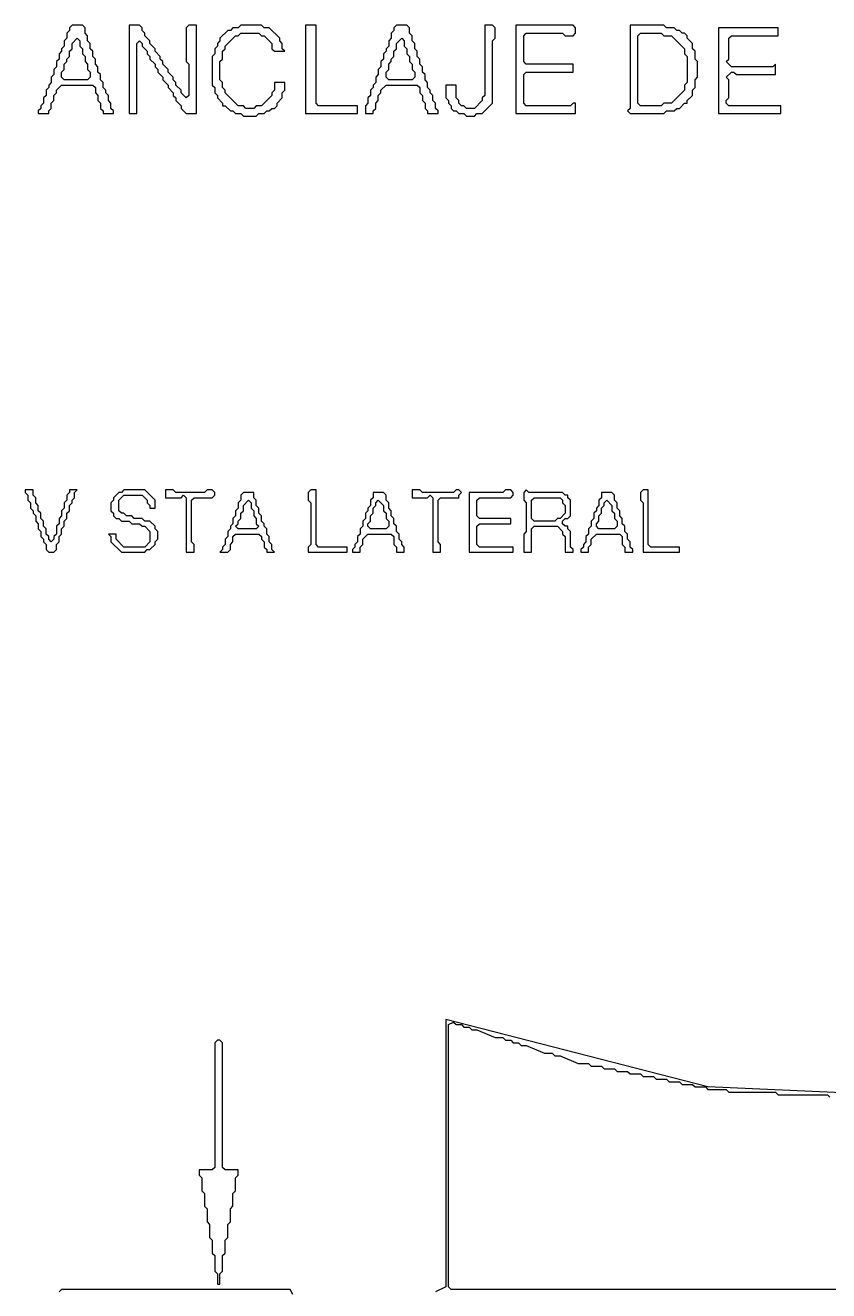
# Model space of a CAD drawing. Extents: x 17 to 323, y -435 to -5.
# Drawn here: x 221.7 to 252.65, y -333.85 to -285.1 of the extents above; entities that cross this region are included whole.
import ezdxf

# ---------------------------------------------------------------- set-up
doc = ezdxf.new("R2010")
doc.units = 0

msp = doc.modelspace()

# ---------------------------------------------------------------- linework, layer by layer
at = {"layer": 'CONTOURS'}
for p, q in [((223.5, -285.1), (223.4, -285.2)), ((223.9, -285.1), (223.5, -285.1)), ((224, -285.2), (223.9, -285.1)), ((225.7, -285.1), (225.7, -288.5)), ((226.1, -285.1), (225.7, -285.1)), ((226.2, -285.2), (226.1, -285.1)), ((228, -285.1), (227.9, -285.2)), ((228.3, -285.1), (228, -285.1)), ((228.3, -288.5), (228.3, -285.1)), ((230, -285.1), (229.9, -285.2)), ((230.8, -285.1), (230, -285.1)), ((230.9, -285.2), (230.8, -285.1)), ((232.5, -285.1), (232.5, -288.5)), ((232.9, -285.1), (232.5, -285.1)), ((232.9, -288.1), (232.9, -285.1)), ((236, -285.1), (235.9, -285.2)), ((236.4, -285.1), (236, -285.1)), ((236.5, -285.2), (236.4, -285.1)), ((239.7, -285.1), (239.4, -285.1)), ((239.4, -285.1), (239.4, -287.8)), ((239.8, -285.2), (239.7, -285.1)), ((240.6, -285.1), (240.6, -288.5)), ((242.8, -285.1), (240.6, -285.1)), ((242.9, -285.2), (242.8, -285.1)), ((245, -285.1), (245, -288.3)), ((246.3, -285.1), (245, -285.1)), ((246.4, -285.2), (246.3, -285.1)), ((223.3, -285.6), (223.2, -285.7)), ((223.4, -285.3), (223.3, -285.4)), ((223.3, -285.4), (223.3, -285.6)), ((223.4, -285.2), (223.4, -285.3)), ((223.5, -285.8), (223.7, -285.6)), ((223.7, -285.6), (223.8, -285.7)), ((224, -285.4), (224, -285.2)), ((224.1, -285.5), (224, -285.4)), ((224.1, -285.7), (224.1, -285.5)), ((226.2, -285.3), (226.2, -285.2)), ((226.3, -285.4), (226.2, -285.3)), ((226.3, -285.5), (226.3, -285.4)), ((226.5, -285.7), (226.3, -285.5)), ((227.9, -285.2), (227.9, -286.5)), ((229.5, -285.3), (229.2, -285.6)), ((229.2, -285.6), (229.2, -285.7)), ((229.4, -285.9), (229.8, -285.5)), ((229.6, -285.3), (229.5, -285.3)), ((229.7, -285.2), (229.6, -285.3)), ((229.9, -285.2), (229.7, -285.2)), ((229.8, -285.5), (229.9, -285.5)), ((229.9, -285.5), (230, -285.4)), ((230, -285.4), (230.7, -285.4)), ((230.7, -285.4), (230.8, -285.5)), ((230.8, -285.5), (230.9, -285.5)), ((231.1, -285.2), (230.9, -285.2)), ((230.9, -285.5), (231.2, -285.8)), ((231.5, -285.6), (231.1, -285.2)), ((231.5, -285.7), (231.5, -285.6)), ((235.8, -285.6), (235.7, -285.7)), ((235.9, -285.3), (235.8, -285.4)), ((235.8, -285.4), (235.8, -285.6)), ((235.9, -285.2), (235.9, -285.3)), ((236, -285.8), (236.2, -285.6)), ((236.2, -285.6), (236.3, -285.7)), ((236.5, -285.4), (236.5, -285.2)), ((236.6, -285.5), (236.5, -285.4)), ((236.6, -285.7), (236.6, -285.5)), ((239.7, -285.7), (239.8, -285.6)), ((239.8, -285.6), (239.8, -285.2)), ((240.9, -285.5), (241, -285.4)), ((240.9, -286.5), (240.9, -285.5)), ((241, -285.4), (242.4, -285.4)), ((242.4, -285.4), (242.5, -285.5)), ((242.5, -285.5), (242.8, -285.5)), ((242.8, -285.5), (242.9, -285.4)), ((242.9, -285.4), (242.9, -285.2)), ((245.3, -285.5), (245.4, -285.4)), ((245.3, -288.1), (245.3, -285.5)), ((245.4, -285.4), (246.2, -285.4)), ((246.2, -285.4), (246.3, -285.5)), ((246.3, -285.5), (246.6, -285.5)), ((246.7, -285.2), (246.4, -285.2)), ((246.6, -285.5), (247.1, -286)), ((246.8, -285.3), (246.7, -285.2)), ((246.9, -285.3), (246.8, -285.3)), ((247, -285.4), (246.9, -285.3)), ((247.1, -285.4), (247, -285.4)), ((247.2, -285.5), (247.1, -285.4)), ((247.2, -285.6), (247.2, -285.5)), ((247.4, -285.8), (247.2, -285.6)), ((248.4, -285.2), (248.4, -288.5)), ((250.7, -285.2), (248.4, -285.2)), ((248.8, -285.6), (248.9, -285.5)), ((248.8, -286.4), (248.8, -285.6)), ((248.9, -285.5), (250.7, -285.5)), ((250.7, -285.5), (250.7, -285.2)), ((223.1, -286.1), (223, -286.2)), ((223.2, -285.9), (223.1, -286)), ((223.1, -286), (223.1, -286.1)), ((223.2, -285.7), (223.2, -285.9)), ((223.4, -286.1), (223.5, -286)), ((223.4, -286.3), (223.4, -286.1)), ((223.5, -286), (223.5, -285.8)), ((223.8, -285.7), (223.8, -285.9)), ((223.8, -285.9), (223.9, -286)), ((223.9, -286), (223.9, -286.2)), ((224.2, -285.8), (224.1, -285.7)), ((224.2, -286), (224.2, -285.8)), ((224.3, -286.1), (224.2, -286)), ((224.3, -286.3), (224.3, -286.1)), ((226, -285.8), (226.1, -285.7)), ((226, -288.5), (226, -285.8)), ((226.1, -285.7), (226.2, -285.8)), ((226.2, -285.8), (226.2, -285.9)), ((226.2, -285.9), (226.4, -286.1)), ((226.4, -286.1), (226.4, -286.2)), ((226.5, -285.8), (226.5, -285.7)), ((226.7, -286), (226.5, -285.8)), ((226.7, -286.1), (226.7, -286)), ((226.9, -286.3), (226.7, -286.1)), ((229.1, -285.9), (229, -286)), ((229, -286), (229, -286.2)), ((229.2, -285.7), (229.1, -285.8)), ((229.1, -285.8), (229.1, -285.9)), ((229.3, -286.1), (229.4, -286)), ((229.3, -286.4), (229.3, -286.1)), ((229.4, -286), (229.4, -285.9)), ((231.2, -285.8), (231.2, -286)), ((231.2, -286), (231.3, -286.1)), ((231.3, -286.1), (231.7, -286.1)), ((231.6, -285.8), (231.5, -285.7)), ((231.6, -286), (231.6, -285.8)), ((231.7, -286.1), (231.6, -286)), ((235.6, -286.1), (235.5, -286.2)), ((235.7, -285.9), (235.6, -286)), ((235.6, -286), (235.6, -286.1)), ((235.7, -285.7), (235.7, -285.9)), ((235.9, -286.1), (236, -286)), ((235.9, -286.3), (235.9, -286.1)), ((236, -286), (236, -285.8)), ((236.3, -285.7), (236.3, -285.9)), ((236.3, -285.9), (236.4, -286)), ((236.4, -286), (236.4, -286.2)), ((236.7, -285.8), (236.6, -285.7)), ((236.7, -286), (236.7, -285.8)), ((236.8, -286.1), (236.7, -286)), ((236.8, -286.3), (236.8, -286.1)), ((239.7, -288.1), (239.7, -285.7)), ((247.1, -286), (247.1, -286.2)), ((247.4, -286), (247.4, -285.8)), ((247.5, -286.1), (247.4, -286)), ((247.5, -286.4), (247.5, -286.1)), ((223, -286.4), (222.9, -286.5)), ((222.9, -286.5), (222.9, -286.7)), ((223, -286.2), (223, -286.4)), ((223.2, -286.6), (223.3, -286.5)), ((223.2, -286.8), (223.2, -286.6)), ((223.3, -286.4), (223.4, -286.3)), ((223.3, -286.5), (223.3, -286.4)), ((223.9, -286.2), (224, -286.3)), ((224, -286.3), (224, -286.5)), ((224, -286.5), (224.1, -286.6)), ((224.1, -286.6), (224.1, -286.8)), ((224.4, -286.4), (224.3, -286.3)), ((224.4, -286.6), (224.4, -286.4)), ((224.5, -286.7), (224.4, -286.6)), ((226.4, -286.2), (226.5, -286.3)), ((226.5, -286.3), (226.5, -286.4)), ((226.5, -286.4), (226.7, -286.6)), ((226.7, -286.6), (226.7, -286.7)), ((226.9, -286.4), (226.9, -286.3)), ((227, -286.5), (226.9, -286.4)), ((227, -286.6), (227, -286.5)), ((227.2, -286.8), (227, -286.6)), ((227.9, -286.5), (228, -286.6)), ((228, -286.6), (228, -287.8)), ((229, -286.2), (228.9, -286.3)), ((228.9, -286.3), (228.9, -287.4)), ((229.2, -286.5), (229.3, -286.4)), ((229.2, -287.2), (229.2, -286.5)), ((235.5, -286.4), (235.4, -286.5)), ((235.4, -286.5), (235.4, -286.7)), ((235.5, -286.2), (235.5, -286.4)), ((235.7, -286.6), (235.8, -286.5)), ((235.7, -286.8), (235.7, -286.6)), ((235.8, -286.4), (235.9, -286.3)), ((235.8, -286.5), (235.8, -286.4)), ((236.4, -286.2), (236.5, -286.3)), ((236.5, -286.3), (236.5, -286.5)), ((236.5, -286.5), (236.6, -286.6)), ((236.6, -286.6), (236.6, -286.8)), ((236.9, -286.4), (236.8, -286.3)), ((236.9, -286.6), (236.9, -286.4)), ((237, -286.7), (236.9, -286.6)), ((241, -286.6), (240.9, -286.5)), ((242.8, -286.6), (241, -286.6)), ((242.8, -286.9), (242.8, -286.6)), ((247.1, -286.2), (247.2, -286.3)), ((247.2, -286.3), (247.2, -287.3)), ((247.6, -286.5), (247.5, -286.4)), ((247.6, -287.1), (247.6, -286.5)), ((248.7, -286.5), (248.8, -286.4)), ((248.9, -286.7), (248.7, -286.5)), ((250.6, -286.6), (250.5, -286.7)), ((250.6, -287), (250.6, -286.6)), ((222.8, -287), (222.7, -287.1)), ((222.7, -287.1), (222.7, -287.3)), ((222.9, -286.7), (222.8, -286.8)), ((222.8, -286.8), (222.8, -287)), ((223.1, -286.9), (223.2, -286.8)), ((223.1, -287.1), (223.1, -286.9)), ((223.2, -287.2), (223.1, -287.1)), ((224.1, -286.8), (224.2, -286.9)), ((224.2, -287.1), (224.1, -287.2)), ((224.2, -286.9), (224.2, -287.1)), ((224.5, -286.9), (224.5, -286.7)), ((224.6, -287), (224.5, -286.9)), ((224.6, -287.2), (224.6, -287)), ((226.7, -286.7), (226.8, -286.8)), ((226.8, -286.8), (226.8, -286.9)), ((226.8, -286.9), (227, -287.1)), ((227, -287.1), (227, -287.2)), ((227.2, -286.9), (227.2, -286.8)), ((227.4, -287.1), (227.2, -286.9)), ((227.4, -287.2), (227.4, -287.1)), ((235.3, -287), (235.2, -287.1)), ((235.2, -287.1), (235.2, -287.3)), ((235.4, -286.7), (235.3, -286.8)), ((235.3, -286.8), (235.3, -287)), ((235.6, -286.9), (235.7, -286.8)), ((235.6, -287.1), (235.6, -286.9)), ((235.7, -287.2), (235.6, -287.1)), ((236.6, -286.8), (236.7, -286.9)), ((236.7, -287.1), (236.6, -287.2)), ((236.7, -286.9), (236.7, -287.1)), ((237, -286.9), (237, -286.7)), ((237.1, -287), (237, -286.9)), ((237.1, -287.2), (237.1, -287)), ((240.9, -287), (241, -286.9)), ((240.9, -288.1), (240.9, -287)), ((241, -286.9), (242.8, -286.9)), ((247.5, -287.2), (247.6, -287.1)), ((248.7, -287.1), (248.9, -286.9)), ((248.8, -287.2), (248.7, -287.1)), ((250.5, -286.7), (248.9, -286.7)), ((248.9, -286.9), (249, -286.9)), ((249, -286.9), (249.1, -287)), ((249.1, -287), (250.6, -287)), ((222.6, -287.5), (222.5, -287.6)), ((222.5, -287.6), (222.5, -287.8)), ((222.7, -287.3), (222.6, -287.4)), ((222.6, -287.4), (222.6, -287.5)), ((222.9, -287.6), (223.1, -287.4)), ((222.9, -287.7), (222.9, -287.6)), ((223.1, -287.4), (224.3, -287.4)), ((224.1, -287.2), (223.2, -287.2)), ((224.3, -287.4), (224.4, -287.5)), ((224.4, -287.5), (224.4, -287.7)), ((224.7, -287.3), (224.6, -287.2)), ((224.7, -287.5), (224.7, -287.3)), ((224.8, -287.6), (224.7, -287.5)), ((224.8, -287.7), (224.8, -287.6)), ((227, -287.2), (227.2, -287.4)), ((227.2, -287.4), (227.2, -287.5)), ((227.2, -287.5), (227.4, -287.7)), ((227.5, -287.3), (227.4, -287.2)), ((227.5, -287.4), (227.5, -287.3)), ((227.7, -287.6), (227.5, -287.4)), ((227.7, -287.7), (227.7, -287.6)), ((228.9, -287.4), (229, -287.5)), ((229, -287.5), (229, -287.7)), ((229.3, -287.3), (229.2, -287.2)), ((229.3, -287.5), (229.3, -287.3)), ((229.4, -287.6), (229.3, -287.5)), ((229.4, -287.7), (229.4, -287.6)), ((231.3, -287.6), (231.2, -287.7)), ((231.7, -287.3), (231.3, -287.3)), ((231.3, -287.3), (231.3, -287.6)), ((231.6, -287.7), (231.7, -287.6)), ((231.7, -287.6), (231.7, -287.3)), ((235.1, -287.5), (235, -287.6)), ((235, -287.6), (235, -287.8)), ((235.2, -287.3), (235.1, -287.4)), ((235.1, -287.4), (235.1, -287.5)), ((235.4, -287.6), (235.6, -287.4)), ((235.4, -287.7), (235.4, -287.6)), ((235.6, -287.4), (236.8, -287.4)), ((236.6, -287.2), (235.7, -287.2)), ((236.8, -287.4), (236.9, -287.5)), ((236.9, -287.5), (236.9, -287.7)), ((237.2, -287.3), (237.1, -287.2)), ((237.2, -287.5), (237.2, -287.3)), ((237.3, -287.6), (237.2, -287.5)), ((237.3, -287.7), (237.3, -287.6)), ((238.3, -287.4), (237.9, -287.4)), ((237.9, -287.4), (237.9, -287.9)), ((238.3, -287.9), (238.3, -287.4)), ((247.1, -287.6), (246.6, -288.1)), ((247.2, -287.3), (247.1, -287.4)), ((247.1, -287.4), (247.1, -287.6)), ((247.4, -287.6), (247.5, -287.5)), ((247.4, -287.8), (247.4, -287.6)), ((247.5, -287.5), (247.5, -287.2)), ((248.8, -287.9), (248.8, -287.2)), ((222.4, -288.1), (222.3, -288.2)), ((222.5, -287.8), (222.4, -287.9)), ((222.4, -287.9), (222.4, -288.1)), ((222.7, -288.1), (222.8, -288)), ((222.7, -288.3), (222.7, -288.1)), ((222.8, -287.8), (222.9, -287.7)), ((222.8, -288), (222.8, -287.8)), ((224.4, -287.7), (224.5, -287.8)), ((224.5, -287.8), (224.5, -288)), ((224.5, -288), (224.6, -288.1)), ((224.6, -288.1), (224.6, -288.3)), ((224.9, -287.8), (224.8, -287.7)), ((224.9, -288), (224.9, -287.8)), ((225, -288.1), (224.9, -288)), ((225, -288.3), (225, -288.1)), ((227.4, -287.7), (227.4, -287.8)), ((227.4, -287.8), (227.5, -287.9)), ((227.5, -287.9), (227.5, -288)), ((227.5, -288), (227.7, -288.2)), ((227.9, -287.9), (227.7, -287.7)), ((228, -287.8), (227.9, -287.9)), ((229, -287.7), (229.1, -287.8)), ((229.1, -287.8), (229.1, -287.9)), ((229.1, -287.9), (229.3, -288.1)), ((229.3, -288.1), (229.3, -288.2)), ((229.9, -288.2), (229.4, -287.7)), ((231.2, -287.8), (230.8, -288.2)), ((231.2, -287.7), (231.2, -287.8)), ((231.4, -288.1), (231.6, -287.9)), ((231.4, -288.2), (231.4, -288.1)), ((231.6, -287.9), (231.6, -287.7)), ((233, -288.2), (232.9, -288.1)), ((234.9, -288.1), (234.8, -288.2)), ((235, -287.8), (234.9, -287.9)), ((234.9, -287.9), (234.9, -288.1)), ((235.2, -288.1), (235.3, -288)), ((235.2, -288.3), (235.2, -288.1)), ((235.3, -287.8), (235.4, -287.7)), ((235.3, -288), (235.3, -287.8)), ((236.9, -287.7), (237, -287.8)), ((237, -287.8), (237, -288)), ((237, -288), (237.1, -288.1)), ((237.1, -288.1), (237.1, -288.3)), ((237.4, -287.8), (237.3, -287.7)), ((237.4, -288), (237.4, -287.8)), ((237.5, -288.1), (237.4, -288)), ((237.5, -288.3), (237.5, -288.1)), ((237.9, -287.9), (238, -288)), ((238, -288), (238, -288.1)), ((238, -288.1), (238.1, -288.2)), ((238.4, -288), (238.3, -287.9)), ((238.4, -288.1), (238.4, -288)), ((238.5, -288.2), (238.4, -288.1)), ((239.3, -288), (239, -288.3)), ((239.4, -287.8), (239.3, -287.9)), ((239.3, -287.9), (239.3, -288)), ((239.3, -288.5), (239.7, -288.1)), ((241, -288.2), (240.9, -288.1)), ((242.8, -288.1), (242.7, -288.2)), ((242.9, -288.1), (242.8, -288.1)), ((242.9, -288.5), (242.9, -288.1)), ((245.4, -288.2), (245.3, -288.1)), ((246.3, -288.1), (246.2, -288.2)), ((246.6, -288.1), (246.3, -288.1)), ((246.9, -288.3), (247.1, -288.1)), ((247.1, -288.1), (247.2, -288.1)), ((247.2, -288), (247.4, -287.8)), ((247.2, -288.1), (247.2, -288)), ((248.7, -288), (248.8, -287.9)), ((248.7, -288.1), (248.7, -288)), ((248.8, -288.2), (248.7, -288.1)), ((222.3, -288.3), (222.2, -288.4)), ((222.2, -288.4), (222.2, -288.5)), ((222.2, -288.5), (222.6, -288.5)), ((222.3, -288.2), (222.3, -288.3)), ((222.6, -288.4), (222.7, -288.3)), ((222.6, -288.5), (222.6, -288.4)), ((224.6, -288.3), (224.7, -288.4)), ((224.7, -288.4), (224.7, -288.5)), ((224.7, -288.5), (225.1, -288.5)), ((225.1, -288.4), (225, -288.3)), ((225.1, -288.5), (225.1, -288.4)), ((225.7, -288.5), (226, -288.5)), ((227.7, -288.2), (227.7, -288.3)), ((227.7, -288.3), (227.9, -288.5)), ((227.9, -288.5), (228.3, -288.5)), ((229.3, -288.2), (229.4, -288.2)), ((229.4, -288.2), (229.6, -288.4)), ((229.6, -288.4), (229.7, -288.4)), ((229.7, -288.4), (229.8, -288.5)), ((229.8, -288.5), (230, -288.5)), ((230.1, -288.2), (229.9, -288.2)), ((230, -288.5), (230.1, -288.6)), ((230.2, -288.3), (230.1, -288.2)), ((230.5, -288.3), (230.2, -288.3)), ((230.6, -288.2), (230.5, -288.3)), ((230.8, -288.2), (230.6, -288.2)), ((230.6, -288.6), (230.7, -288.5)), ((230.7, -288.5), (230.9, -288.5)), ((230.9, -288.5), (231, -288.4)), ((231, -288.4), (231.1, -288.4)), ((231.1, -288.4), (231.2, -288.3)), ((231.2, -288.3), (231.3, -288.3)), ((231.3, -288.3), (231.4, -288.2)), ((232.5, -288.5), (234.5, -288.5)), ((234.5, -288.2), (233, -288.2)), ((234.5, -288.5), (234.5, -288.2)), ((234.8, -288.2), (234.8, -288.5)), ((234.8, -288.5), (235.1, -288.5)), ((235.1, -288.4), (235.2, -288.3)), ((235.1, -288.5), (235.1, -288.4)), ((237.1, -288.3), (237.2, -288.4)), ((237.2, -288.4), (237.2, -288.5)), ((237.2, -288.5), (237.6, -288.5)), ((237.6, -288.4), (237.5, -288.3)), ((237.6, -288.5), (237.6, -288.4)), ((238.1, -288.2), (238.1, -288.3)), ((238.1, -288.3), (238.2, -288.4)), ((238.2, -288.4), (238.3, -288.4)), ((238.3, -288.4), (238.4, -288.5)), ((238.4, -288.5), (238.6, -288.5)), ((238.6, -288.2), (238.5, -288.2)), ((238.7, -288.3), (238.6, -288.2)), ((238.6, -288.5), (238.7, -288.6)), ((239, -288.3), (238.7, -288.3)), ((239, -288.6), (239.1, -288.5)), ((239.1, -288.5), (239.3, -288.5)), ((240.6, -288.5), (242.9, -288.5)), ((242.7, -288.2), (241, -288.2)), ((245, -288.3), (244.9, -288.4)), ((244.9, -288.4), (245, -288.5)), ((245, -288.5), (246.3, -288.5)), ((246.2, -288.2), (245.4, -288.2)), ((246.3, -288.5), (246.4, -288.4)), ((246.4, -288.4), (246.7, -288.4)), ((246.7, -288.4), (246.8, -288.3)), ((246.8, -288.3), (246.9, -288.3)), ((248.4, -288.5), (250.8, -288.5)), ((250.8, -288.2), (248.8, -288.2)), ((250.8, -288.5), (250.8, -288.2)), ((230.1, -288.6), (230.6, -288.6)), ((238.7, -288.6), (239, -288.6)), ((221.7, -303), (221.7, -303.1)), ((222, -303), (221.7, -303)), ((221.7, -303.1), (221.8, -303.2)), ((221.8, -303.2), (221.8, -303.4)), ((222, -303.2), (222, -303)), ((222.1, -303.3), (222, -303.2)), ((223.4, -303.1), (223.3, -303.2)), ((223.3, -303.2), (223.3, -303.4)), ((223.7, -303), (223.4, -303)), ((223.4, -303), (223.4, -303.1)), ((223.6, -303.1), (223.7, -303)), ((223.6, -303.3), (223.6, -303.1)), ((225.3, -303.1), (225.1, -303.3)), ((225.4, -303.1), (225.3, -303.1)), ((225.3, -303.4), (225.5, -303.2)), ((225.5, -303), (225.4, -303.1)), ((226.3, -303), (225.5, -303)), ((225.5, -303.2), (226.2, -303.2)), ((226.2, -303.2), (226.4, -303.4)), ((226.7, -303.4), (226.3, -303)), ((227.1, -303), (227.1, -303.3)), ((227.4, -303), (227.1, -303)), ((227.5, -303.1), (227.4, -303)), ((228.6, -303.1), (227.5, -303.1)), ((227.7, -303.3), (227.8, -303.2)), ((227.8, -303.2), (227.9, -303.3)), ((228.7, -303), (228.6, -303.1)), ((228.9, -303), (228.7, -303)), ((229, -303.1), (228.9, -303)), ((228.9, -303.3), (229, -303.2)), ((229, -303.2), (229, -303.1)), ((230.1, -303.1), (230, -303.2)), ((230, -303.2), (230, -303.4)), ((230.5, -303.1), (230.1, -303.1)), ((230.5, -303.3), (230.5, -303.1)), ((232.7, -303), (232.6, -303.1)), ((232.6, -303.1), (232.6, -303.4)), ((232.9, -303), (232.7, -303)), ((232.9, -305.1), (232.9, -303)), ((235.1, -303.1), (235.1, -303.3)), ((235.5, -303.1), (235.1, -303.1)), ((235.6, -303.2), (235.5, -303.1)), ((235.6, -303.4), (235.6, -303.2)), ((236.6, -303), (236.6, -303.3)), ((236.9, -303), (236.6, -303)), ((237, -303.1), (236.9, -303)), ((238.2, -303.1), (237, -303.1)), ((237.2, -303.3), (237.3, -303.2)), ((237.3, -303.2), (237.4, -303.3)), ((238.3, -303), (238.2, -303.1)), ((238.4, -303), (238.3, -303)), ((238.5, -303.1), (238.4, -303)), ((238.4, -303.2), (238.5, -303.1)), ((238.4, -303.3), (238.4, -303.2)), ((240.1, -303.1), (238.8, -303.1)), ((238.8, -303.1), (238.8, -305.4)), ((240.2, -303), (240.1, -303.1)), ((240.4, -303), (240.2, -303)), ((240.5, -303.1), (240.4, -303)), ((240.4, -303.3), (240.5, -303.2)), ((240.5, -303.2), (240.5, -303.1)), ((241, -303), (240.9, -303.1)), ((240.9, -303.1), (240.9, -303.4)), ((241.1, -303.1), (241, -303)), ((242.4, -303.1), (241.1, -303.1)), ((242.5, -303.2), (242.4, -303.1)), ((242.6, -303.2), (242.5, -303.2)), ((242.6, -303.3), (242.6, -303.2)), ((243.9, -303.1), (243.9, -303.3)), ((244.3, -303.1), (243.9, -303.1)), ((244.4, -303.2), (244.3, -303.1)), ((244.4, -303.4), (244.4, -303.2)), ((245.5, -303), (245.4, -303.1)), ((245.4, -303.1), (245.4, -303.4)), ((245.7, -303), (245.5, -303)), ((245.7, -305.1), (245.7, -303)), ((221.8, -303.4), (221.9, -303.5)), ((221.9, -303.5), (221.9, -303.7)), ((221.9, -303.7), (222, -303.8)), ((222.1, -303.5), (222.1, -303.3)), ((222.2, -303.6), (222.1, -303.5)), ((222.2, -303.8), (222.2, -303.6)), ((223.2, -303.7), (223.1, -303.8)), ((223.3, -303.4), (223.2, -303.5)), ((223.2, -303.5), (223.2, -303.7)), ((223.4, -303.6), (223.5, -303.5)), ((223.4, -303.8), (223.4, -303.6)), ((223.5, -303.4), (223.6, -303.3)), ((223.5, -303.5), (223.5, -303.4)), ((225.1, -303.4), (225, -303.5)), ((225, -303.5), (225, -303.8)), ((225.1, -303.3), (225.1, -303.4)), ((225.3, -303.8), (225.3, -303.4)), ((226.4, -303.4), (226.4, -303.5)), ((226.4, -303.5), (226.5, -303.6)), ((226.5, -303.6), (226.5, -303.7)), ((226.5, -303.7), (226.7, -303.7)), ((226.7, -303.7), (226.7, -303.4)), ((227.1, -303.3), (227.7, -303.3)), ((227.9, -303.3), (227.9, -305.4)), ((228.1, -303.4), (228.2, -303.3)), ((228.1, -305), (228.1, -303.4)), ((228.2, -303.3), (228.9, -303.3)), ((229.9, -303.7), (229.8, -303.8)), ((230, -303.4), (229.9, -303.5)), ((229.9, -303.5), (229.9, -303.7)), ((230.1, -303.6), (230.3, -303.4)), ((230.1, -303.8), (230.1, -303.6)), ((230.3, -303.4), (230.4, -303.5)), ((230.4, -303.5), (230.4, -303.7)), ((230.4, -303.7), (230.5, -303.8)), ((230.6, -303.4), (230.5, -303.3)), ((230.6, -303.6), (230.6, -303.4)), ((230.7, -303.7), (230.6, -303.6)), ((230.7, -303.9), (230.7, -303.7)), ((232.6, -303.4), (232.7, -303.5)), ((232.7, -303.5), (232.7, -305.1)), ((235, -303.6), (234.9, -303.7)), ((234.9, -303.7), (234.9, -303.8)), ((235.1, -303.3), (235, -303.4)), ((235, -303.4), (235, -303.6)), ((235.1, -303.7), (235.2, -303.6)), ((235.1, -303.9), (235.1, -303.7)), ((235.2, -303.5), (235.3, -303.4)), ((235.2, -303.6), (235.2, -303.5)), ((235.3, -303.4), (235.5, -303.6)), ((235.5, -303.6), (235.5, -303.8)), ((235.7, -303.5), (235.6, -303.4)), ((235.7, -303.7), (235.7, -303.5)), ((235.8, -303.8), (235.7, -303.7)), ((236.6, -303.3), (237.2, -303.3)), ((237.4, -303.3), (237.4, -305.4)), ((237.6, -303.4), (237.7, -303.3)), ((237.6, -305), (237.6, -303.4)), ((237.7, -303.3), (238.4, -303.3)), ((239.1, -303.4), (239.2, -303.3)), ((239.1, -304), (239.1, -303.4)), ((239.2, -303.3), (240.4, -303.3)), ((240.9, -303.4), (241, -303.5)), ((241, -303.5), (241, -304.6)), ((241.2, -303.4), (241.3, -303.3)), ((241.2, -304.1), (241.2, -303.4)), ((241.3, -303.3), (242.3, -303.3)), ((242.3, -303.3), (242.4, -303.4)), ((242.4, -303.4), (242.4, -303.5)), ((242.4, -303.5), (242.5, -303.6)), ((242.5, -303.6), (242.5, -303.9)), ((242.7, -303.4), (242.6, -303.3)), ((242.7, -304), (242.7, -303.4)), ((243.8, -303.6), (243.7, -303.7)), ((243.7, -303.7), (243.7, -303.8)), ((243.9, -303.3), (243.8, -303.4)), ((243.8, -303.4), (243.8, -303.6)), ((243.9, -303.7), (244, -303.6)), ((243.9, -303.9), (243.9, -303.7)), ((244, -303.5), (244.1, -303.4)), ((244, -303.6), (244, -303.5)), ((244.1, -303.4), (244.3, -303.6)), ((244.3, -303.6), (244.3, -303.8)), ((244.5, -303.5), (244.4, -303.4)), ((244.5, -303.7), (244.5, -303.5)), ((244.6, -303.8), (244.5, -303.7)), ((245.4, -303.4), (245.5, -303.5)), ((245.5, -303.5), (245.5, -305.4)), ((222, -303.8), (222, -303.9)), ((222, -303.9), (222.1, -304)), ((222.1, -304), (222.1, -304.2)), ((222.1, -304.2), (222.2, -304.3)), ((222.3, -303.9), (222.2, -303.8)), ((222.3, -304.1), (222.3, -303.9)), ((222.4, -304.2), (222.3, -304.1)), ((222.4, -304.4), (222.4, -304.2)), ((223.1, -304), (223, -304.1)), ((223, -304.1), (223, -304.3)), ((223.1, -303.8), (223.1, -304)), ((223.2, -304.2), (223.3, -304.1)), ((223.2, -304.4), (223.2, -304.2)), ((223.3, -303.9), (223.4, -303.8)), ((223.3, -304.1), (223.3, -303.9)), ((225, -303.8), (225.1, -303.9)), ((225.1, -303.9), (225.1, -304)), ((225.1, -304), (225.2, -304.1)), ((225.2, -304.1), (225.3, -304.1)), ((225.4, -303.9), (225.3, -303.8)), ((225.3, -304.1), (225.4, -304.2)), ((225.5, -303.9), (225.4, -303.9)), ((225.4, -304.2), (225.7, -304.2)), ((225.6, -304), (225.5, -303.9)), ((225.8, -304), (225.6, -304)), ((225.7, -304.2), (225.8, -304.3)), ((225.9, -304.1), (225.8, -304)), ((226.2, -304.1), (225.9, -304.1)), ((226.3, -304.2), (226.2, -304.1)), ((226.5, -304.2), (226.3, -304.2)), ((226.7, -304.4), (226.5, -304.2)), ((229.8, -304), (229.7, -304.1)), ((229.7, -304.1), (229.7, -304.3)), ((229.8, -303.8), (229.8, -304)), ((229.9, -304.2), (230, -304.1)), ((229.9, -304.3), (229.9, -304.2)), ((230, -303.9), (230.1, -303.8)), ((230, -304.1), (230, -303.9)), ((230.5, -303.8), (230.5, -304)), ((230.5, -304), (230.6, -304.1)), ((230.6, -304.1), (230.6, -304.3)), ((230.8, -304), (230.7, -303.9)), ((230.8, -304.2), (230.8, -304)), ((230.9, -304.3), (230.8, -304.2)), ((234.8, -304.1), (234.7, -304.2)), ((234.7, -304.2), (234.7, -304.4)), ((234.9, -303.8), (234.8, -303.9)), ((234.8, -303.9), (234.8, -304.1)), ((234.9, -304.3), (235, -304.2)), ((235, -304), (235.1, -303.9)), ((235, -304.2), (235, -304)), ((235.5, -303.8), (235.6, -303.9)), ((235.6, -303.9), (235.6, -304.1)), ((235.6, -304.1), (235.7, -304.2)), ((235.7, -304.2), (235.7, -304.4)), ((235.8, -304), (235.8, -303.8)), ((235.9, -304.1), (235.8, -304)), ((235.9, -304.3), (235.9, -304.1)), ((239.2, -304.1), (239.1, -304)), ((240.4, -304.1), (239.2, -304.1)), ((240.4, -304.3), (240.4, -304.1)), ((241.3, -304.2), (241.2, -304.1)), ((242.1, -304.2), (241.3, -304.2)), ((242.2, -304.1), (242.1, -304.2)), ((242.3, -304.1), (242.2, -304.1)), ((242.5, -303.9), (242.3, -304.1)), ((242.4, -304.2), (242.5, -304.1)), ((242.4, -304.3), (242.4, -304.2)), ((242.5, -304.1), (242.6, -304.1)), ((242.6, -304.1), (242.7, -304)), ((243.6, -304.1), (243.5, -304.2)), ((243.5, -304.2), (243.5, -304.4)), ((243.7, -303.8), (243.6, -303.9)), ((243.6, -303.9), (243.6, -304.1)), ((243.7, -304.3), (243.8, -304.2)), ((243.8, -304), (243.9, -303.9)), ((243.8, -304.2), (243.8, -304)), ((244.3, -303.8), (244.4, -303.9)), ((244.4, -303.9), (244.4, -304.1)), ((244.4, -304.1), (244.5, -304.2)), ((244.5, -304.2), (244.5, -304.4)), ((244.6, -304), (244.6, -303.8)), ((244.7, -304.1), (244.6, -304)), ((244.7, -304.3), (244.7, -304.1)), ((222.2, -304.3), (222.2, -304.5)), ((222.2, -304.5), (222.3, -304.6)), ((222.3, -304.6), (222.3, -304.8)), ((222.5, -304.5), (222.4, -304.4)), ((222.5, -304.7), (222.5, -304.5)), ((223, -304.3), (222.9, -304.4)), ((222.9, -304.4), (222.9, -304.7)), ((223.1, -304.5), (223.2, -304.4)), ((223.1, -304.7), (223.1, -304.5)), ((225.8, -304.3), (226.1, -304.3)), ((226.1, -304.3), (226.2, -304.4)), ((226.2, -304.4), (226.3, -304.4)), ((226.3, -304.4), (226.5, -304.6)), ((226.5, -304.6), (226.5, -305)), ((226.7, -304.5), (226.7, -304.4)), ((226.8, -304.6), (226.7, -304.5)), ((226.8, -304.9), (226.8, -304.6)), ((229.6, -304.5), (229.5, -304.6)), ((229.5, -304.6), (229.5, -304.8)), ((229.7, -304.3), (229.6, -304.4)), ((229.6, -304.4), (229.6, -304.5)), ((229.8, -304.4), (229.9, -304.3)), ((229.9, -304.5), (229.8, -304.4)), ((230.6, -304.5), (229.9, -304.5)), ((230.6, -304.3), (230.7, -304.4)), ((230.7, -304.4), (230.6, -304.5)), ((230.9, -304.4), (230.9, -304.3)), ((231, -304.5), (230.9, -304.4)), ((231, -304.7), (231, -304.5)), ((234.7, -304.4), (234.6, -304.5)), ((234.6, -304.5), (234.6, -304.7)), ((234.9, -304.4), (234.9, -304.3)), ((235, -304.5), (234.9, -304.4)), ((235.6, -304.5), (235, -304.5)), ((235.7, -304.4), (235.6, -304.5)), ((236, -304.4), (235.9, -304.3)), ((236, -304.6), (236, -304.4)), ((236.1, -304.7), (236, -304.6)), ((239.1, -304.4), (239.2, -304.3)), ((239.1, -305.1), (239.1, -304.4)), ((239.2, -304.3), (240.4, -304.3)), ((241, -304.6), (240.9, -304.7)), ((241.2, -304.5), (241.3, -304.4)), ((241.2, -305.4), (241.2, -304.5)), ((241.3, -304.4), (242.2, -304.4)), ((242.2, -304.4), (242.4, -304.6)), ((242.5, -304.4), (242.4, -304.3)), ((242.4, -304.6), (242.4, -304.7)), ((242.6, -304.4), (242.5, -304.4)), ((242.6, -304.5), (242.6, -304.4)), ((242.7, -304.6), (242.6, -304.5)), ((242.7, -305.2), (242.7, -304.6)), ((243.5, -304.4), (243.4, -304.5)), ((243.4, -304.5), (243.4, -304.7)), ((243.7, -304.4), (243.7, -304.3)), ((243.8, -304.5), (243.7, -304.4)), ((244.4, -304.5), (243.8, -304.5)), ((244.5, -304.4), (244.4, -304.5)), ((244.8, -304.4), (244.7, -304.3)), ((244.8, -304.6), (244.8, -304.4)), ((244.9, -304.7), (244.8, -304.6)), ((222.3, -304.8), (222.4, -304.9)), ((222.4, -304.9), (222.4, -305)), ((222.4, -305), (222.5, -305.1)), ((222.6, -304.8), (222.5, -304.7)), ((222.5, -305.1), (222.5, -305.3)), ((222.6, -304.9), (222.6, -304.8)), ((222.7, -305), (222.6, -304.9)), ((222.8, -304.9), (222.7, -305)), ((222.9, -304.7), (222.8, -304.8)), ((222.8, -304.8), (222.8, -304.9)), ((222.9, -305.1), (223, -305)), ((222.9, -305.3), (222.9, -305.1)), ((223, -304.8), (223.1, -304.7)), ((223, -305), (223, -304.8)), ((225.2, -304.7), (224.9, -304.7)), ((224.9, -304.7), (225, -304.8)), ((225, -304.8), (225, -305)), ((225, -305), (225.4, -305.4)), ((225.2, -304.9), (225.2, -304.7)), ((225.5, -305.2), (225.2, -304.9)), ((226.5, -305), (226.3, -305.2)), ((226.5, -305.3), (226.7, -305.1)), ((226.7, -305), (226.8, -304.9)), ((226.7, -305.1), (226.7, -305)), ((228.2, -305.1), (228.1, -305)), ((228.2, -305.4), (228.2, -305.1)), ((229.4, -305.1), (229.3, -305.2)), ((229.5, -304.8), (229.4, -304.9)), ((229.4, -304.9), (229.4, -305.1)), ((229.6, -305.1), (229.7, -305)), ((229.6, -305.3), (229.6, -305.1)), ((229.7, -304.8), (229.8, -304.7)), ((229.7, -305), (229.7, -304.8)), ((229.8, -304.7), (230.7, -304.7)), ((230.7, -304.7), (230.8, -304.8)), ((230.8, -304.8), (230.8, -304.9)), ((230.8, -304.9), (230.9, -305)), ((230.9, -305), (230.9, -305.2)), ((231.1, -304.8), (231, -304.7)), ((231.1, -305), (231.1, -304.8)), ((231.2, -305.1), (231.1, -305)), ((231.2, -305.3), (231.2, -305.1)), ((232.7, -305.1), (232.6, -305.2)), ((233, -305.2), (232.9, -305.1)), ((234.5, -305), (234.4, -305.1)), ((234.4, -305.1), (234.4, -305.2)), ((234.6, -304.7), (234.5, -304.8)), ((234.5, -304.8), (234.5, -305)), ((234.6, -305.2), (234.7, -305.1)), ((234.7, -304.9), (234.9, -304.7)), ((234.7, -305.1), (234.7, -304.9)), ((234.9, -304.7), (235.8, -304.7)), ((235.8, -304.7), (235.9, -304.8)), ((235.9, -304.8), (235.9, -305.1)), ((235.9, -305.1), (236, -305.2)), ((236.1, -304.9), (236.1, -304.7)), ((236.2, -305), (236.1, -304.9)), ((236.2, -305.1), (236.2, -305)), ((236.3, -305.2), (236.2, -305.1)), ((237.7, -305.1), (237.6, -305)), ((237.7, -305.4), (237.7, -305.1)), ((239.2, -305.2), (239.1, -305.1)), ((240.9, -304.7), (240.9, -305.4)), ((242.4, -304.7), (242.5, -304.8)), ((242.5, -304.8), (242.5, -305.4)), ((243.3, -305), (243.2, -305.1)), ((243.2, -305.1), (243.2, -305.2)), ((243.4, -304.7), (243.3, -304.8)), ((243.3, -304.8), (243.3, -305)), ((243.4, -305.2), (243.5, -305.1)), ((243.5, -304.9), (243.7, -304.7)), ((243.5, -305.1), (243.5, -304.9)), ((243.7, -304.7), (244.6, -304.7)), ((244.6, -304.7), (244.7, -304.8)), ((244.7, -304.8), (244.7, -305.1)), ((244.7, -305.1), (244.8, -305.2)), ((244.9, -304.9), (244.9, -304.7)), ((245, -305), (244.9, -304.9)), ((245, -305.2), (245, -305)), ((245.8, -305.2), (245.7, -305.1)), ((222.5, -305.3), (222.6, -305.4)), ((222.6, -305.4), (222.8, -305.4)), ((222.8, -305.4), (222.9, -305.3)), ((225.4, -305.4), (226.3, -305.4)), ((226.3, -305.2), (225.5, -305.2)), ((226.3, -305.4), (226.4, -305.3)), ((226.4, -305.3), (226.5, -305.3)), ((227.9, -305.4), (228.2, -305.4)), ((229.3, -305.3), (229.2, -305.4)), ((229.2, -305.4), (229.5, -305.4)), ((229.3, -305.2), (229.3, -305.3)), ((229.5, -305.4), (229.6, -305.3)), ((230.9, -305.2), (231, -305.3)), ((231, -305.3), (231, -305.4)), ((231, -305.4), (231.3, -305.4)), ((231.3, -305.4), (231.2, -305.3)), ((232.6, -305.2), (232.6, -305.4)), ((232.6, -305.4), (234.1, -305.4)), ((234.1, -305.2), (233, -305.2)), ((234.1, -305.4), (234.1, -305.2)), ((234.4, -305.2), (234.3, -305.3)), ((234.3, -305.3), (234.3, -305.4)), ((234.3, -305.4), (234.6, -305.4)), ((234.6, -305.4), (234.6, -305.2)), ((236, -305.2), (236, -305.4)), ((236, -305.4), (236.3, -305.4)), ((236.3, -305.4), (236.3, -305.2)), ((237.4, -305.4), (237.7, -305.4)), ((238.8, -305.4), (240.5, -305.4)), ((240.5, -305.2), (239.2, -305.2)), ((240.5, -305.4), (240.5, -305.2)), ((240.9, -305.4), (241.2, -305.4)), ((242.5, -305.4), (242.8, -305.4)), ((242.8, -305.3), (242.7, -305.2)), ((242.8, -305.4), (242.8, -305.3)), ((243.2, -305.2), (243.1, -305.3)), ((243.1, -305.3), (243.1, -305.4)), ((243.1, -305.4), (243.4, -305.4)), ((243.4, -305.4), (243.4, -305.2)), ((244.8, -305.2), (244.8, -305.4)), ((244.8, -305.4), (245.1, -305.4)), ((245.1, -305.3), (245, -305.2)), ((245.1, -305.4), (245.1, -305.3)), ((245.5, -305.4), (246.9, -305.4)), ((246.9, -305.2), (245.8, -305.2)), ((246.9, -305.4), (246.9, -305.2)), ((248, -326), (237.9, -323.4)), ((237.9, -323.4), (237.9, -333.7)), ((238, -323.6), (238.2, -323.5)), ((238, -333.7), (238, -323.6)), ((238.2, -323.5), (238.3, -323.6)), ((238.3, -323.6), (238.5, -323.6)), ((238.5, -323.6), (238.6, -323.7)), ((238.6, -323.7), (238.8, -323.7)), ((238.8, -323.7), (238.9, -323.8)), ((238.9, -323.8), (239.1, -323.8)), ((239.1, -323.8), (239.8, -324.1)), ((239.8, -324.1), (240.1, -324.1)), ((240.1, -324.1), (240.2, -324.2)), ((229.1, -324.2), (229, -324.3)), ((229, -324.3), (229, -329.1)), ((229.2, -324.2), (229.1, -324.2)), ((229.3, -324.3), (229.2, -324.2)), ((229.3, -329.1), (229.3, -324.3)), ((240.2, -324.2), (240.4, -324.2)), ((240.4, -324.2), (240.5, -324.3)), ((240.5, -324.3), (240.7, -324.3)), ((240.7, -324.3), (240.8, -324.4)), ((240.8, -324.4), (241, -324.4)), ((241, -324.4), (241.7, -324.7)), ((241.7, -324.7), (242, -324.7)), ((242, -324.7), (242.1, -324.8)), ((242.1, -324.8), (242.3, -324.8)), ((242.3, -324.8), (243, -325.1)), ((243, -325.1), (243.4, -325.1)), ((243.4, -325.1), (243.5, -325.2)), ((243.5, -325.2), (243.9, -325.2)), ((243.9, -325.2), (244, -325.3)), ((244, -325.3), (244.4, -325.3)), ((244.4, -325.3), (244.5, -325.4)), ((244.5, -325.4), (244.9, -325.4)), ((244.9, -325.4), (245, -325.5)), ((245, -325.5), (245.4, -325.5)), ((245.4, -325.5), (245.5, -325.6)), ((245.5, -325.6), (245.9, -325.6)), ((245.9, -325.6), (246, -325.7)), ((246, -325.7), (246.4, -325.7)), ((246.4, -325.7), (246.5, -325.8)), ((246.5, -325.8), (246.9, -325.8)), ((246.9, -325.8), (247, -325.9)), ((247, -325.9), (247.4, -325.9)), ((247.4, -325.9), (247.5, -326)), ((247.5, -326), (247.9, -326)), ((247.9, -326), (248, -326.1)), ((254.7, -326.3), (248, -326)), ((248, -326.1), (248.7, -326.1)), ((248.7, -326.1), (248.8, -326.2)), ((248.8, -326.2), (250.6, -326.2)), ((250.6, -326.2), (250.7, -326.3)), ((250.7, -326.3), (252.6, -326.3)), ((252.6, -326.3), (252.7, -326.4)), ((228.9, -329.2), (228.4, -329.2)), ((228.4, -329.2), (228.4, -329.4)), ((228.4, -329.4), (228.5, -329.5)), ((228.5, -329.5), (228.5, -330)), ((229, -329.1), (228.9, -329.2)), ((229.4, -329.2), (229.3, -329.1)), ((229.9, -329.2), (229.4, -329.2)), ((229.8, -329.5), (229.9, -329.4)), ((229.8, -330), (229.8, -329.5)), ((229.9, -329.4), (229.9, -329.2)), ((228.5, -330), (228.6, -330.1)), ((229.7, -330.1), (229.8, -330)), ((228.6, -330.1), (228.6, -330.6)), ((229.7, -330.6), (229.7, -330.1)), ((228.6, -330.6), (228.7, -330.7)), ((228.7, -330.7), (228.7, -331.2)), ((229.6, -330.7), (229.7, -330.6)), ((229.6, -331.2), (229.6, -330.7)), ((228.7, -331.2), (228.8, -331.3)), ((228.8, -331.3), (228.8, -331.8)), ((229.5, -331.3), (229.6, -331.2)), ((229.5, -331.8), (229.5, -331.3)), ((228.8, -331.8), (228.9, -331.9)), ((228.9, -331.9), (228.9, -332.4)), ((229.4, -331.9), (229.5, -331.8)), ((229.4, -332.4), (229.4, -331.9)), ((228.9, -332.4), (229, -332.5)), ((229.3, -332.5), (229.4, -332.4)), ((229, -332.5), (229, -333.1)), ((229.3, -333.1), (229.3, -332.5)), ((229, -333.1), (229.1, -333.2)), ((229.1, -333.2), (229.1, -333.6)), ((229.2, -333.2), (229.3, -333.1)), ((229.2, -333.6), (229.2, -333.2)), ((223.1, -333.8), (223, -333.9)), ((231.9, -333.8), (223.1, -333.8)), ((229.1, -333.6), (229.2, -333.6)), ((232, -334), (231.9, -333.8)), ((237.9, -333.7), (237.5, -333.9)), ((238.1, -333.8), (238, -333.7)), ((253.9, -333.8), (238.1, -333.8))]:
    msp.add_line(p, q, dxfattribs=at)

doc.saveas('drawing.dxf')
